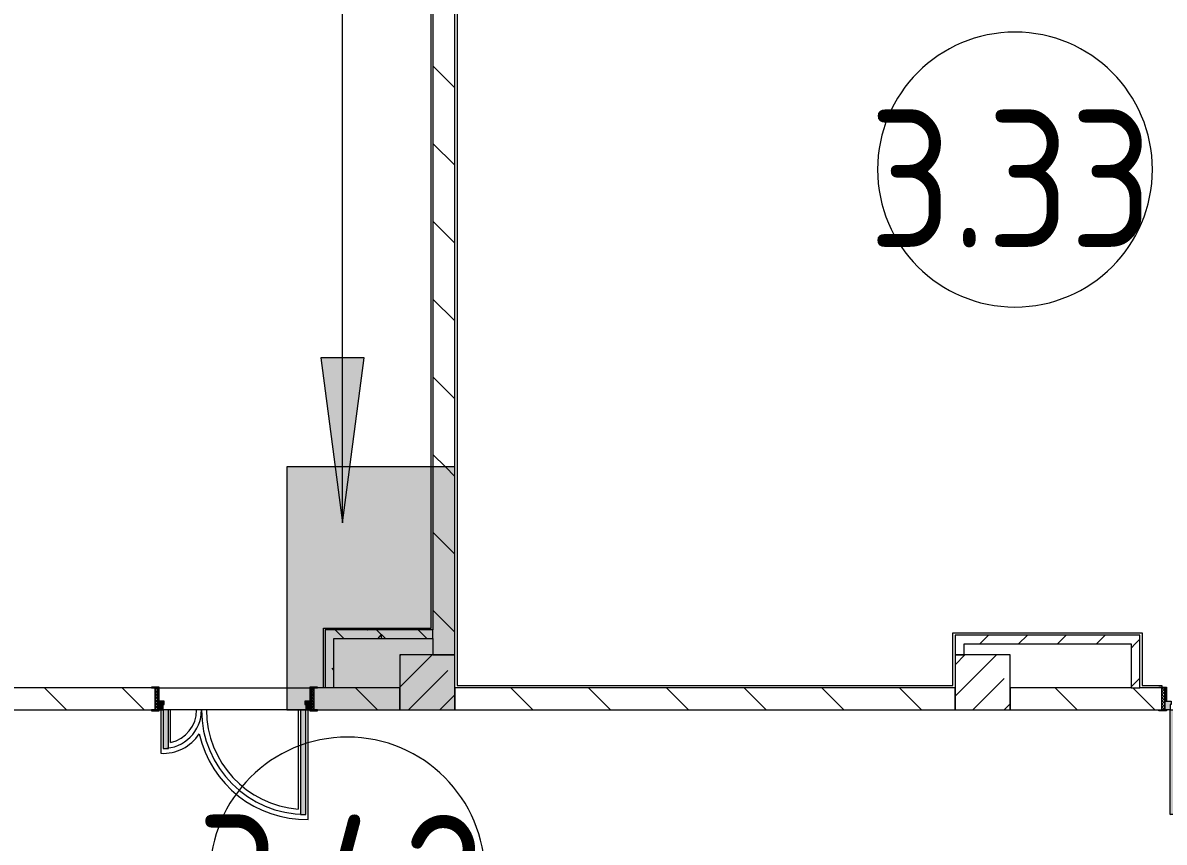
# Model space of a CAD drawing. Header units: millimetres. Extents: x 63482 to 319368, y -8553 to 29000.
# Drawn here: x 241909 to 252289, y 12198 to 19649 of the extents above; entities that cross this region are included whole.
import ezdxf

# ---------------------------------------------------------------- set-up
doc = ezdxf.new("R2010")
doc.units = ezdxf.units.MM
for name, color, linetype, lineweight in [('A-AREA-IDEN', 7, 'Continuous', 9), ('A-DETL', 7, 'Continuous', 5), ('A-WALL', 7, 'Continuous', 9), ('I-WALL-2', 7, 'Continuous', 5), ('S-COLS', 7, 'Continuous', 5)]:
    doc.layers.add(name, color=color, linetype=linetype, lineweight=lineweight)
doc.layers.add('A-DETL-GENF-3', color=7, linetype='Continuous', lineweight=9, true_color=0x4994b4, transparency=0.4)
for name, color, linetype, lineweight, true_color in [('A-DOOR-3', 7, 'Continuous', 5, 0xaaaaaa), ('A-DOOR-4', 7, 'Continuous', 5, 0xe2e2e2), ('A-DOOR-5', 7, 'Continuous', 5, 0x6f9cb0), ('A-DOOR-FRAM-2', 7, 'Continuous', 5, 0xe2e2e2), ('A-DOOR-FRAM-3', 7, 'Continuous', 5, 0xaaaaaa), ('A-DOOR-FRAM-4', 7, 'Continuous', 5, 0x6f9cb0), ('A-FLOR-2', 7, 'Continuous', 5, 0xaaaaaa), ('A-FLOR-3', 7, 'Continuous', 5, 0x6f9cb0), ('A-WALL-6', 7, 'Continuous', 9, 0x2b586c), ('G-ANNO-TEXT-1', 7, 'Continuous', 9, 0x3c3c3c), ('I-WALL-3', 7, 'Continuous', 5, 0x2b586c), ('I-WALL-4', 7, 'Continuous', 5, 0x787878), ('S-COLS-1', 7, 'Continuous', 5, 0x2b586c)]:
    doc.layers.add(name, color=color, linetype=linetype, lineweight=lineweight, true_color=true_color)
doc.styles.add('GOST Common_3', font='GOST_Common.ttf', dxfattribs={"width": 0.9, "height": 1250})
pattern_1 = [(135, (134788.6, 0), (-353.5534, -353.5534), [])]
pattern_2 = [(45, (134788.6, 0), (-285.1231, 285.1231), []), (45, (135073.7, 0), (-285.1231, 285.1231), [504.031, -100.806, 16.764, -84.042])]
pattern_3 = [(135, (134788.6, 0), (-377.1708, -377.1708), [533.4, -88.9, 17.78, -88.9]), (135, (134788.6, 376.94), (-377.1708, -377.1708), []), (50, (134788.6, 0), (637.6445, -55.7866), [66.675, -733.425]), (355, (134788.6, 0), (-123.3494, 668.6992), [53.34, -586.74]), (100.451, (134841.7, -4.65), (514.299, 612.908), [56.665, -623.315]), (46.184, (134788.6, 177.8), (948.7764, -147.1497), [100.012, -1100.137]), (96.636, (134867.7, 165.5), (830.909, 865.997), [84.998, -934.973]), (351.184, (134788.6, 177.8), (830.918, 865.988), [80.01, -880.11]), (21, (134877.5, 133.35), (530.6506, -357.9283), [66.675, -733.425]), (326, (134877.5, 133.35), (216.308, 644.6585), [53.34, -586.74]), (71.451, (134921.7, 103.5), (746.9596, 286.7243), [56.665, -623.315]), (37.5, (134788.6, 0), (10.81053, 295.9426), [16.764, -562.864, 16.764, -578.866, -588.962]), (37.5, (134788.6, 0), (10.81053, 295.9426), [-1175.258, 16.764, -572.198]), (7.5, (134788.6, 0), (233.8692, 350.63175), [16.764, -322.834, 16.764, -549.529, -224.472]), (7.5, (134788.6, 0), (233.8692, 350.63175), [-905.891, 16.764, -207.708]), (327.5, (134590.34, 0), (474.5678, -20.0513), [16.764, -205.486, 16.764, -676.656, -920.115]), (327.5, (134590.34, 0), (474.5678, -20.0513), [-915.67, 16.764, -903.351]), (317.5, (134501.44, 0), (518.4522, 88.9934), [16.764, -272.161, 16.764, -443.738, -653.415]), (317.5, (134501.44, 0), (518.4522, 88.9934), [-749.427, 16.764, -636.651])]
pattern_4 = [(45, (134788.6, 0), (-176.7767, 176.7767), [])]

# ---------------------------------------------------------------- blocks, each defined once
blk = doc.blocks.new('110_Дверь_СКБ_2Ст - Д-6_л__ ДОО_Дв_1450x2100h_Дверь из раздевальной в коридор-V108-Общий план 3 этажа с размещением фрагментов 3_1-3_8')
at = {"layer": 'A-DOOR-3'}
h = blk.add_hatch(dxfattribs=at)
h.set_pattern_fill('FP_22', color=256, style=0, pattern_type=2)
h.set_pattern_definition([(135, (1576.41, 164.685), (-14.14214, -14.14214), []), (225, (1576.41, 164.685), (14.14214, -14.14214), [])])
h.paths.add_polyline_path([(737.5, 100), (712.5, 100), (712.5, -100), (737.5, -100)])
at = {"layer": 'A-DOOR-4'}
for points in [[(-587.5, 1050), (-637.5, 1050), (-637.5, 100), (-587.5, 100), (-587.5, 753.8)], [(612.5, 450), (612.5, 100), (662.5, 100), (662.5, 450)], [(-687.5, 100), (-687.5, 20), (-627.5, 20), (-627.5, 50), (-637.5, 50), (-637.5, 100)], [(712.5, 100), (662.5, 100), (662.5, 50), (652.5, 50), (652.5, 20), (712.5, 20)]]:
    blk.add_hatch(color=256, dxfattribs=at).paths.add_polyline_path(points)
at = {"layer": 'A-DOOR-FRAM-2'}
for points in [[(-742.5, 108), (-742.5, 100), (-672.5, 100), (-672.5, 108)], [(697.5, 108), (697.5, 100), (767.5, 100), (767.5, 108)], [(-672.5, 20), (-687.5, 20), (-687.5, -100), (-672.5, -100)], [(712.5, 20), (697.5, 20), (697.5, -100), (712.5, -100)], [(-672.5, -100), (-742.5, -100), (-742.5, -108), (-672.5, -108)], [(697.5, -100), (697.5, -108), (767.5, -108), (767.5, -100)]]:
    blk.add_hatch(color=256, dxfattribs=at).paths.add_polyline_path(points)
at = {"layer": 'A-DOOR-FRAM-3'}
h = blk.add_hatch(dxfattribs=at)
h.set_pattern_fill('FP_24', color=256, style=0, pattern_type=2)
h.set_pattern_definition([(45, (-546.384, 164.685), (-14.1421, 14.1421), []), (135, (-546.384, 164.685), (-14.1421, -14.1421), [])])
h.paths.add_polyline_path([(-712.5, 100), (-712.5, -100), (-687.5, -100), (-687.5, 100)])
at = {"layer": 'A-DOOR-3'}
for p, q in [((-637.5, 1050), (-637.5, 100)), ((-587.5, 1050), (-637.5, 1050)), ((-587.5, 100), (-587.5, 1050)), ((662.5, 450), (612.5, 450)), ((612.5, 450), (612.5, 100)), ((662.5, 100), (662.5, 450)), ((612.5, 100), (662.5, 100))]:
    blk.add_line(p, q, dxfattribs=at)
for centre, radius, start, end in [((-637.5, 100), 950, 0, 90), ((662.5, 100), 350, 90, 180)]:
    blk.add_arc(centre, radius, start, end, dxfattribs=at)
at = {"layer": 'A-DOOR-5'}
blk.add_line((-637.5, 100), (-587.5, 100), dxfattribs=at)
at = {"layer": 'A-DOOR-FRAM-3'}
for p, q in [((-672.5, 108), (-742.5, 108)), ((-742.5, 108), (-742.5, 100)), ((-672.5, 100), (-672.5, 108)), ((767.5, 108), (697.5, 108)), ((697.5, 108), (697.5, 100)), ((767.5, 100), (767.5, 108)), ((662.5, 50), (652.5, 50)), ((652.5, 50), (652.5, 20)), ((652.5, 20), (712.5, 20)), ((662.5, 100), (662.5, 50)), ((712.5, 100), (662.5, 100)), ((697.5, 100), (767.5, 100)), ((712.5, 20), (697.5, 20)), ((697.5, 20), (697.5, -100)), ((712.5, 20), (712.5, 100)), ((737.5, 100), (712.5, 100)), ((712.5, 100), (712.5, -100)), ((712.5, -100), (712.5, 20)), ((737.5, -100), (737.5, 100)), ((697.5, -100), (712.5, -100)), ((767.5, -100), (697.5, -100)), ((697.5, -100), (697.5, -108)), ((712.5, -100), (737.5, -100)), ((767.5, -108), (767.5, -100)), ((697.5, -108), (767.5, -108))]:
    blk.add_line(p, q, dxfattribs=at)
at = {"layer": 'A-DOOR-FRAM-4'}
for p, q in [((-742.5, 100), (-672.5, 100)), ((-687.5, 100), (-712.5, 100)), ((-712.5, 100), (-712.5, -100)), ((-637.5, 100), (-687.5, 100)), ((-687.5, 100), (-687.5, 20)), ((-687.5, -100), (-687.5, 100)), ((-687.5, 20), (-627.5, 20)), ((-672.5, 20), (-687.5, 20)), ((-687.5, 20), (-687.5, -100)), ((-672.5, -100), (-672.5, 20)), ((-637.5, 50), (-637.5, 100)), ((-627.5, 50), (-637.5, 50)), ((-627.5, 20), (-627.5, 50)), ((-672.5, -100), (-742.5, -100)), ((-742.5, -100), (-742.5, -108)), ((-712.5, -100), (-687.5, -100)), ((-687.5, -100), (-672.5, -100)), ((-672.5, -108), (-672.5, -100)), ((-742.5, -108), (-672.5, -108))]:
    blk.add_line(p, q, dxfattribs=at)
blk = doc.blocks.new('110_Дверь_СКБ_2Ст - Д-6_п__ ДОО_Дв_1450x2100h_Дверь из раздевальной в коридор-32358047-Общий план 3 этажа с размещением фрагментов 3_1-3_8')
at = {"layer": 'A-DOOR-3'}
h = blk.add_hatch(dxfattribs=at)
h.set_pattern_fill('FP_140', color=256, style=0, pattern_type=2)
h.set_pattern_definition([(225, (1576.41, -164.685), (-14.14214, 14.14214), []), (135, (1576.41, -164.685), (14.14214, 14.14214), [])])
h.paths.add_polyline_path([(737.5, -100), (737.5, 100), (712.5, 100), (712.5, -100)])
at = {"layer": 'A-DOOR-4'}
h = blk.add_hatch(color=256, dxfattribs=at)
h.paths.add_polyline_path([(-637.5, -100), (-637.5, -50), (-627.5, -50), (-627.5, -20), (-687.5, -20), (-687.5, -100), (-647.5, -100)])
h.paths.add_polyline_path([(662.5, -100), (712.5, -100), (712.5, -20), (652.5, -20), (652.5, -50), (662.5, -50)])
for points in [[(-587.5, -1050), (-587.5, -100), (-637.5, -100), (-637.5, -1050)], [(662.5, -450), (662.5, -100), (612.5, -100), (612.5, -450)]]:
    blk.add_hatch(color=256, dxfattribs=at).paths.add_polyline_path(points)
at = {"layer": 'A-DOOR-FRAM-2'}
for points in [[(-672.5, 100), (-672.5, 108), (-742.5, 108), (-742.5, 100)], [(767.5, 100), (767.5, 108), (697.5, 108), (697.5, 100)], [(-672.5, -20), (-672.5, 100), (-687.5, 100), (-687.5, -20)], [(712.5, -20), (712.5, 100), (697.5, 100), (697.5, -20)], [(-672.5, -108), (-672.5, -100), (-742.5, -100), (-742.5, -108)], [(767.5, -108), (767.5, -100), (697.5, -100), (697.5, -108)]]:
    blk.add_hatch(color=256, dxfattribs=at).paths.add_polyline_path(points)
at = {"layer": 'A-DOOR-FRAM-3'}
h = blk.add_hatch(dxfattribs=at)
h.set_pattern_fill('FP_141', color=256, style=0, pattern_type=2)
h.set_pattern_definition([(315, (-546.384, -164.685), (-14.1421, -14.1421), []), (225, (-546.384, -164.685), (-14.1421, 14.1421), [])])
h.paths.add_polyline_path([(-687.5, -100), (-687.5, 100), (-712.5, 100), (-712.5, -100)])
at = {"layer": 'A-DOOR-3'}
for p, q in [((-637.5, -100), (-587.5, -100)), ((-637.5, -1050), (-637.5, -100)), ((-587.5, -100), (-587.5, -1050)), ((612.5, -100), (662.5, -100)), ((612.5, -450), (612.5, -100)), ((662.5, -100), (662.5, -450)), ((662.5, -450), (612.5, -450)), ((-587.5, -1050), (-637.5, -1050))]:
    blk.add_line(p, q, dxfattribs=at)
for centre, radius, start, end in [((-637.5, -100), 950, 270, 360), ((662.5, -100), 350, 180, 270)]:
    blk.add_arc(centre, radius, start, end, dxfattribs=at)
at = {"layer": 'A-DOOR-FRAM-3'}
for p, q in [((-742.5, 108), (-672.5, 108)), ((-742.5, 100), (-742.5, 108)), ((-672.5, 108), (-672.5, 100)), ((697.5, 100), (697.5, 108)), ((697.5, 108), (767.5, 108)), ((767.5, 108), (767.5, 100)), ((-672.5, 100), (-742.5, 100)), ((-712.5, 100), (-687.5, 100)), ((-712.5, -100), (-712.5, 100)), ((-687.5, 100), (-687.5, -100)), ((-687.5, 100), (-672.5, 100)), ((-687.5, -20), (-687.5, 100)), ((-672.5, 100), (-672.5, -20)), ((697.5, -20), (697.5, 100)), ((697.5, 100), (712.5, 100)), ((767.5, 100), (697.5, 100)), ((712.5, -100), (712.5, 100)), ((712.5, 100), (737.5, 100)), ((712.5, 100), (712.5, -20)), ((737.5, 100), (737.5, -100)), ((-742.5, -100), (-672.5, -100)), ((-742.5, -108), (-742.5, -100)), ((-687.5, -100), (-712.5, -100)), ((-687.5, -20), (-627.5, -20)), ((-687.5, -100), (-687.5, -20)), ((-672.5, -20), (-687.5, -20)), ((-637.5, -100), (-687.5, -100)), ((-672.5, -100), (-672.5, -108)), ((-637.5, -50), (-637.5, -100)), ((-627.5, -50), (-637.5, -50)), ((-627.5, -20), (-627.5, -50)), ((652.5, -20), (712.5, -20)), ((652.5, -50), (652.5, -20)), ((662.5, -50), (652.5, -50)), ((662.5, -100), (662.5, -50)), ((712.5, -100), (662.5, -100)), ((712.5, -20), (697.5, -20)), ((697.5, -108), (697.5, -100)), ((697.5, -100), (767.5, -100)), ((712.5, -20), (712.5, -100)), ((737.5, -100), (712.5, -100)), ((767.5, -100), (767.5, -108)), ((-672.5, -108), (-742.5, -108)), ((767.5, -108), (697.5, -108))]:
    blk.add_line(p, q, dxfattribs=at)
blk = doc.blocks.new('Марка_Помещения - Номер-25198446-Общий план 3 этажа с размещением фрагментов 3_1-3_8')
at = {"layer": 'A-AREA-IDEN'}
for start, end in [(360, 180), (180, 360)]:
    blk.add_arc((0, 0), 2.5, start, end, dxfattribs=at)

msp = doc.modelspace()

# ---------------------------------------------------------------- hatches: boundary and pattern name
at = {"layer": 'A-DETL-GENF-3'}
h = msp.add_hatch(color=256, dxfattribs=at)
h.paths.add_polyline_path([(205835.8, -250), (206868.6, -250), (206868.6, 7900), (200198.6, 7900), (200198.6, -250), (205335.8, -250)])
h.paths.add_polyline_path([(250334.1, 5180), (254118.6, 5180), (254118.6, 10600), (246718.6, 10600), (246718.6, 5180)])
h.paths.add_polyline_path([(235334.7, 5180), (236398.6, 5180), (236398.6, 10600), (228998.6, 10600), (228998.6, 5180), (234334.7, 5180)])
h.paths.add_polyline_path([(146338, 6170), (161550.4, 6170), (161550.4, 9503.2), (144448.6, 9503.2), (144448.6, 6170)])
h.paths.add_polyline_path([(186336.5, 6250), (199018.6, 6250), (199018.6, 11900), (170005.7, 11900), (170005.7, 6250), (184336.6, 6250)])
h.paths.add_polyline_path([(154337.7, 11990), (154770.6, 11990), (154770.6, 15200), (148498.8, 15200), (148498.8, 11990), (152337.8, 11990)])
h.paths.add_polyline_path([(244334.3, 13400), (245838.6, 13400), (245838.6, 15610), (244308.6, 15610), (244308.6, 13400)])
h.paths.add_polyline_path([(235588.6, 13400), (235588.6, 17530), (233067.6, 17530), (233067.6, 13400), (235334.7, 13400)])
at = {"layer": 'G-ANNO-TEXT-1'}
msp.add_hatch(color=256, dxfattribs=at).paths.add_polyline_path([(244816.5, 15101.4), (245014, 16601.4), (244619.1, 16601.4)])
at = {"layer": 'I-WALL-2'}
h = msp.add_hatch(dxfattribs=at)
h.set_pattern_fill('FP_51', color=256, style=0, pattern_type=2)
h.set_pattern_definition(pattern_1)
h.paths.add_polyline_path([(245838.6, 15610), (245834.3, 20900), (245638.6, 20900), (245638.6, 15610), (245680.8, 15610)])
h = msp.add_hatch(dxfattribs=at)
h.set_pattern_fill('FP_51', color=256, style=0, pattern_type=2)
h.set_pattern_definition(pattern_1)
h.paths.add_polyline_path([(245838.6, 13900), (245838.6, 15610), (245638.6, 15610), (245638.6, 13900)])
h = msp.add_hatch(dxfattribs=at)
h.set_pattern_fill('FP_53', color=256, style=0, pattern_type=2)
h.set_pattern_definition(pattern_4)
h.paths.add_polyline_path([(252069, 14000), (252069, 14080), (250468.6, 14080), (250468.6, 14000), (251989, 14000)])
h = msp.add_hatch(dxfattribs=at)
h.set_pattern_fill('FP_53', color=256, style=0, pattern_type=2)
h.set_pattern_definition(pattern_4)
h.paths.add_polyline_path([(251989, 13600), (252069, 13600), (252069, 14000), (251989, 14000), (251989, 13929.5)])
h = msp.add_hatch(dxfattribs=at)
h.set_pattern_fill('FP_51', color=256, style=0, pattern_type=2)
h.set_pattern_definition(pattern_1)
h.paths.add_polyline_path([(255718.6, 13400), (255718.6, 13600), (253719, 13600), (253719, 13400), (255248.6, 13400)])
h.paths.add_polyline_path([(248334.2, 13400), (250388.6, 13400), (250388.6, 13600), (245838.6, 13600), (245838.6, 13400), (246334.3, 13400)])
h.paths.add_polyline_path([(250888.6, 13400), (252269, 13400), (252269, 13600), (250888.6, 13600)])
h.paths.add_polyline_path([(239334.5, 13400), (243108.6, 13400), (243108.6, 13600), (237788.6, 13600), (237788.6, 13400), (238334.6, 13400)])
h.paths.add_polyline_path([(235888.6, 13400), (236338.6, 13400), (236334.6, 13600), (235888.6, 13600)])
h = msp.add_hatch(dxfattribs=at)
h.set_pattern_fill('FP_51', color=256, style=0, pattern_type=2)
h.set_pattern_definition(pattern_1)
h.paths.add_polyline_path([(244588.6, 13400), (245338.6, 13400), (245334.3, 13600), (244558.6, 13600), (244558.6, 13400)])
at = {"layer": 'I-WALL-4'}
h = msp.add_hatch(dxfattribs=at)
h.set_pattern_fill('FP_58', color=256, style=0, pattern_type=2)
h.set_pattern_definition(pattern_3)
h.paths.add_polyline_path([(244738.6, 13600), (244738.6, 14130), (244658.6, 14130), (244658.6, 13600)])
h = msp.add_hatch(dxfattribs=at)
h.set_pattern_fill('FP_58', color=256, style=0, pattern_type=2)
h.set_pattern_definition(pattern_3)
h.paths.add_polyline_path([(244758.6, 14050), (245638.6, 14050), (245638.6, 14130), (244738.6, 14130), (244738.6, 14050)])
at = {"layer": 'S-COLS'}
h = msp.add_hatch(dxfattribs=at)
h.set_pattern_fill('FP_48', color=256, style=0, pattern_type=2)
h.set_pattern_definition(pattern_2)
h.paths.add_polyline_path([(245838.6, 13400), (245838.6, 13900), (245338.6, 13900), (245338.6, 13400)])
h = msp.add_hatch(dxfattribs=at)
h.set_pattern_fill('FP_48', color=256, style=0, pattern_type=2)
h.set_pattern_definition(pattern_2)
h.paths.add_polyline_path([(250888.6, 13400), (250888.6, 13900), (250388.6, 13900), (250388.6, 13400)])

# ---------------------------------------------------------------- linework, layer by layer
at = {"layer": 'A-DETL'}
for p, q in [((245838.6, 15610), (244308.6, 15610)), ((244308.6, 15610), (244308.6, 13400)), ((245838.6, 13400), (245838.6, 15610)), ((244308.6, 13400), (245838.6, 13400))]:
    msp.add_line(p, q, dxfattribs=at)
at = {"layer": 'A-FLOR-2'}
for p, q in [((245623.6, 14145), (245623.6, 20885)), ((245858.6, 20879.1), (245858.6, 13621)), ((250367.6, 13621), (250367.6, 14101)), ((250367.6, 14101), (252090, 14101)), ((252090, 14101), (252090, 13621)), ((240843.6, 13605), (243078.6, 13605)), ((245858.6, 13621), (250367.6, 13621)), ((252090, 13621), (252269, 13621)), ((252269, 13621), (252269, 13608)), ((243162.8, 13400), (243162.8, 13005.6)), ((243183.6, 13405), (244308.6, 13405)), ((243252.8, 13400), (243233.6, 13400)), ((243252.8, 13102.9), (243252.8, 13400)), ((243579, 13400), (243489, 13400)), ((244414, 13400), (244414, 12497.7)), ((244504, 12405.2), (244504, 13400))]:
    msp.add_line(p, q, dxfattribs=at)
for centre, radius, start, end in [((243184, 13400), 305, 283.0427, 360), ((244484, 13400), 905, 180, 265.56313), ((243184, 13400), 395, 266.92799, 326.45952), ((244484, 13400), 995, 192.67054, 271.1511)]:
    msp.add_arc(centre, radius, start, end, dxfattribs=at)
at = {"layer": 'A-FLOR-3'}
for p, q in [((244643.6, 13605), (244643.6, 14145)), ((244643.6, 14145), (245623.6, 14145)), ((244588.6, 13605), (244643.6, 13605)), ((244312.1, 13405), (244483.6, 13405)), ((244433.6, 13400), (244414, 13400))]:
    msp.add_line(p, q, dxfattribs=at)
at = {"layer": 'A-WALL'}
msp.add_line((251989, 13600), (252069, 13600), dxfattribs=at)
at = {"layer": 'A-WALL-6'}
msp.add_line((245638.6, 14050), (245638.6, 14130), dxfattribs=at)
at = {"layer": 'G-ANNO-TEXT-1'}
for p, q in [((244816.5, 15101.4), (244816.5, 22112.8)), ((245014, 16601.4), (244619.1, 16601.4)), ((244619.1, 16601.4), (244816.5, 15101.4)), ((244816.5, 15101.4), (245014, 16601.4))]:
    msp.add_line(p, q, dxfattribs=at)
at = {"layer": 'I-WALL-2'}
for p, q in [((245638.6, 20900), (245638.6, 14130)), ((245838.6, 13900), (245838.6, 20900)), ((250388.6, 14080), (250388.6, 13900)), ((252069, 14080), (250388.6, 14080)), ((252069, 13600), (252069, 14080)), ((250468.6, 13900), (250468.6, 14000)), ((250468.6, 14000), (251989, 14000)), ((251989, 14000), (251989, 13600)), ((250388.6, 13900), (250468.6, 13900)), ((243078.6, 13600), (237818.6, 13600)), ((243148.6, 13600), (244518.6, 13600)), ((250388.6, 13600), (245838.6, 13600)), ((250388.6, 13400), (250388.6, 13600)), ((251989, 13600), (250888.6, 13600)), ((250888.6, 13600), (250888.6, 13400)), ((252239, 13600), (252069, 13600)), ((237818.6, 13400), (243078.6, 13400)), ((243489, 13400), (243252.8, 13400)), ((244414, 13400), (243579, 13400)), ((245838.6, 13400), (250388.6, 13400)), ((250888.6, 13400), (252239, 13400))]:
    msp.add_line(p, q, dxfattribs=at)
at = {"layer": 'I-WALL-3'}
for p, q in [((244658.6, 14130), (244658.6, 13600)), ((245638.6, 14130), (244658.6, 14130)), ((244738.6, 13600), (244738.6, 14050)), ((244738.6, 14050), (245638.6, 14050)), ((245638.6, 14050), (245638.6, 13900)), ((245638.6, 13900), (245838.6, 13900)), ((245338.6, 13600), (244588.6, 13600)), ((245338.6, 13400), (245338.6, 13600)), ((245838.6, 13600), (245838.6, 13400)), ((244588.6, 13400), (245338.6, 13400))]:
    msp.add_line(p, q, dxfattribs=at)
at = {"layer": 'S-COLS'}
for p, q in [((250888.6, 13900), (250388.6, 13900)), ((250388.6, 13900), (250388.6, 13600)), ((250888.6, 13600), (250888.6, 13900)), ((250388.6, 13600), (250388.6, 13400)), ((250888.6, 13400), (250888.6, 13600)), ((250388.6, 13400), (250888.6, 13400))]:
    msp.add_line(p, q, dxfattribs=at)
at = {"layer": 'S-COLS-1'}
for p, q in [((245638.6, 13900), (245338.6, 13900)), ((245338.6, 13900), (245338.6, 13600)), ((245838.6, 13900), (245638.6, 13900)), ((245838.6, 13600), (245838.6, 13900)), ((245338.6, 13600), (245338.6, 13400)), ((245838.6, 13400), (245838.6, 13600)), ((245338.6, 13400), (245838.6, 13400))]:
    msp.add_line(p, q, dxfattribs=at)

# ---------------------------------------------------------------- block references
at = {"layer": 'A-AREA-IDEN', "xscale": 499.9999999999995, "yscale": 499.9999999999995, "zscale": 499.9999999999995}
for p in [(250932.3, 18314.5), (244861.4, 11902.7)]:
    msp.add_blockref('Марка_Помещения - Номер-25198446-Общий план 3 этажа с размещением фрагментов 3_1-3_8', p, dxfattribs=at)
at = {"layer": 'A-DOOR-3'}
msp.add_blockref('110_Дверь_СКБ_2Ст - Д-6_п__ ДОО_Дв_1450x2100h_Дверь из раздевальной в коридор-32358047-Общий план 3 этажа с размещением фрагментов 3_1-3_8', (252981.5, 13500), dxfattribs=at)
at = {"layer": 'A-DOOR-5', "rotation": 180}
msp.add_blockref('110_Дверь_СКБ_2Ст - Д-6_л__ ДОО_Дв_1450x2100h_Дверь из раздевальной в коридор-V108-Общий план 3 этажа с размещением фрагментов 3_1-3_8', (243846.1, 13500), dxfattribs=at)

# ---------------------------------------------------------------- texts
at = {"layer": 'A-AREA-IDEN', "char_height": 1250, "attachment_point": 1, "style": 'GOST Common_3'}
for s, insert, width in [('3.33', (249603.6, 18857.3), 3318.986), ('3.42', (243487.7, 12445.5), 3427.214)]:
    msp.add_mtext(s, dxfattribs=dict(at, insert=insert, width=width))

doc.saveas('drawing.dxf')
